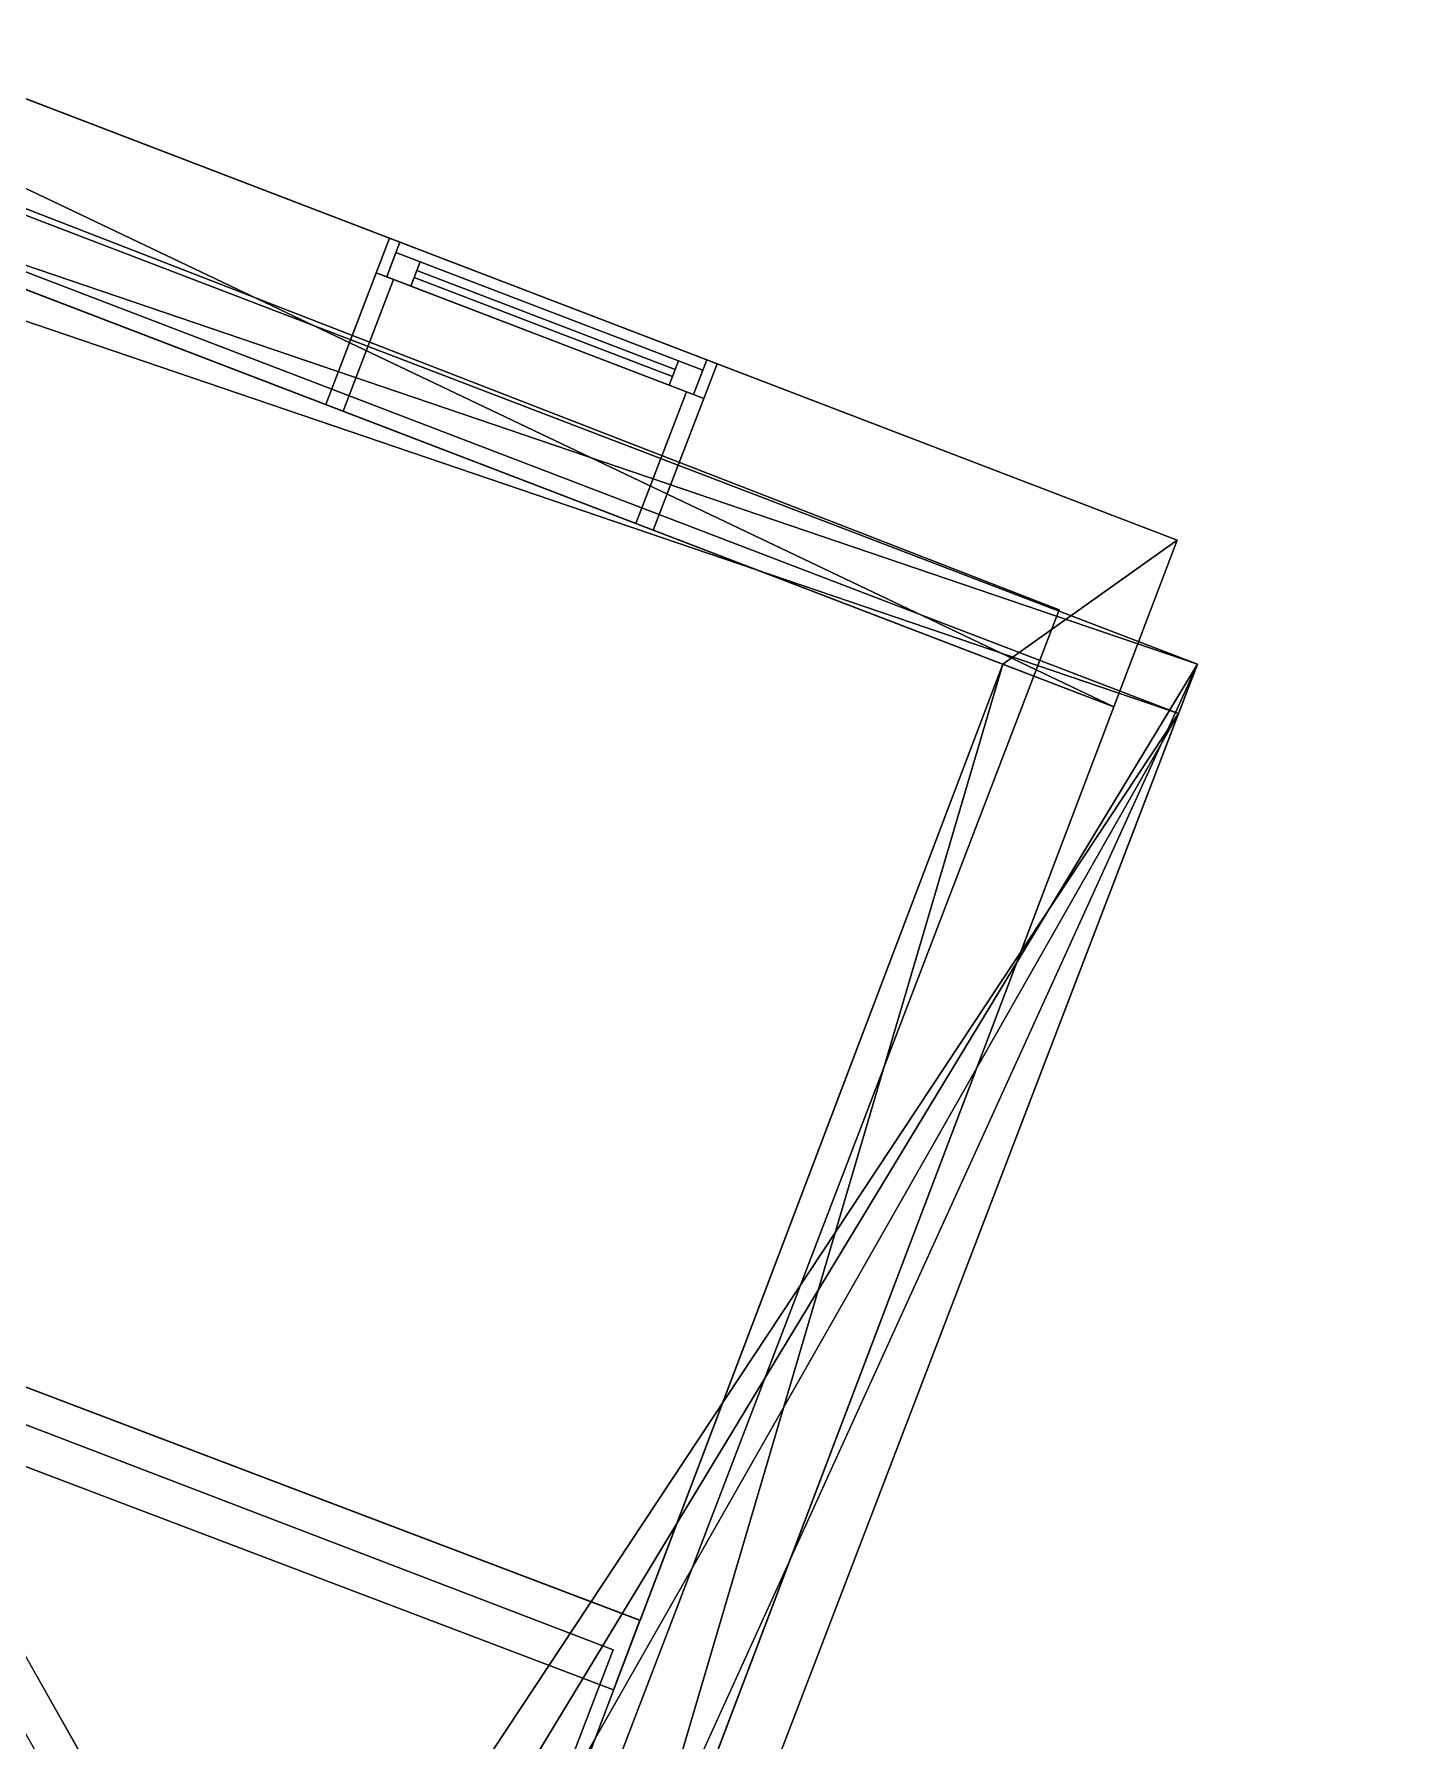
# Model space of a CAD drawing. Header units: metres. Extents: x 0.3 to 20.9, y 6.6 to 33.2.
# Drawn here: x 13.859 to 16.218, y 28.306 to 31.226 of the extents above; entities that cross this region are included whole.
import ezdxf

# ---------------------------------------------------------------- set-up
doc = ezdxf.new("R2010")
doc.units = ezdxf.units.M
for name, color, linetype, lineweight in [('A-CLNG', 13, 'Continuous', 13), ('A-FLOR', 192, 'Continuous', 13), ('A-GLAZ', 151, 'Continuous', 13), ('A-ROOF', 132, 'Continuous', 13), ('A-WALL', 113, 'Continuous', 13), ('I-WALL', 2, 'Continuous', 13)]:
    doc.layers.add(name, color=color, linetype=linetype, lineweight=lineweight)

# ---------------------------------------------------------------- blocks, each defined once
blk = doc.blocks.new('Fixed - 600mm_900mm-376293-3D View 1')
at = {"layer": 'A-GLAZ', "lineweight": 9}
mesh = blk.add_polyface(dxfattribs=at)
corners = [(0.2619, 0.1524, 1.8144), (0.2619, 0.1524, 0.9144), (-0.3381, 0.1524, 0.9144), (-0.3381, 0.1524, 1.8144), (0.2429, 0.1524, 1.7954), (-0.3191, 0.1524, 1.7954), (-0.3191, 0.1524, 0.9335), (0.2429, 0.1524, 0.9335)]
mesh.append_faces([[corners[k] for k in face] for face in [(3, 5, 6, 2), (2, 6, 7, 1)]], dxfattribs={"vtx0": -1, "vtx2": -1})
mesh.append_faces([[corners[k] for k in face] for face in [(4, 5, 3, 0), (7, 4, 0, 1)]], dxfattribs={"vtx1": -1, "vtx3": -1})
mesh = blk.add_polyface(dxfattribs=at)
corners = [(0.2619, 0.0889, 1.8144), (0.2619, 0.1524, 1.8144), (-0.3381, 0.1524, 1.8144), (-0.3381, 0.0889, 1.8144)]
mesh.append_faces([[corners[k] for k in face] for face in [(0, 1, 2, 3)]])
mesh = blk.add_polyface(dxfattribs=at)
corners = [(-0.3381, 0.0889, 1.8144), (-0.3381, 0.1524, 1.8144), (-0.3381, 0.1524, 0.9144), (-0.3381, 0.0889, 0.9144)]
mesh.append_faces([[corners[k] for k in face] for face in [(0, 1, 2, 3)]])
mesh = blk.add_polyface(dxfattribs=at)
corners = [(-0.3381, 0.0889, 0.9144), (-0.3381, 0.1524, 0.9144), (0.2619, 0.1524, 0.9144), (0.2619, 0.0889, 0.9144)]
mesh.append_faces([[corners[k] for k in face] for face in [(0, 1, 2, 3)]])
mesh = blk.add_polyface(dxfattribs=at)
corners = [(0.2429, 0.0889, 0.9335), (0.2429, 0.1524, 0.9335), (-0.3191, 0.1524, 0.9335), (-0.3191, 0.0889, 0.9335)]
mesh.append_faces([[corners[k] for k in face] for face in [(0, 1, 2, 3)]])
mesh = blk.add_polyface(dxfattribs=at)
corners = [(-0.3191, 0.0889, 0.9335), (-0.3191, 0.1524, 0.9335), (-0.3191, 0.1524, 1.7954), (-0.3191, 0.0889, 1.7954)]
mesh.append_faces([[corners[k] for k in face] for face in [(0, 1, 2, 3)]])
mesh = blk.add_polyface(dxfattribs=at)
corners = [(-0.3191, 0.0889, 1.7954), (-0.3191, 0.1524, 1.7954), (0.2429, 0.1524, 1.7954), (0.2429, 0.0889, 1.7954)]
mesh.append_faces([[corners[k] for k in face] for face in [(0, 1, 2, 3)]])
mesh = blk.add_polyface(dxfattribs=at)
corners = [(0.2429, 0.0889, 1.7954), (0.2429, 0.1524, 1.7954), (0.2429, 0.1524, 0.9335), (0.2429, 0.0889, 0.9335)]
mesh.append_faces([[corners[k] for k in face] for face in [(0, 1, 2, 3)]])
mesh = blk.add_polyface(dxfattribs=at)
corners = [(0.2619, 0.0889, 0.9144), (0.2619, 0.1524, 0.9144), (0.2619, 0.1524, 1.8144), (0.2619, 0.0889, 1.8144)]
mesh.append_faces([[corners[k] for k in face] for face in [(0, 1, 2, 3)]])
mesh = blk.add_polyface(dxfattribs=at)
corners = [(-0.3191, 0.1333, 1.7954), (0.2429, 0.1333, 1.7954), (0.2429, 0.1333, 0.9335), (-0.3191, 0.1333, 0.9335), (-0.2746, 0.1333, 1.7509), (-0.2746, 0.1333, 0.9779), (0.1984, 0.1333, 0.9779), (0.1984, 0.1333, 1.7509)]
mesh.append_faces([[corners[k] for k in face] for face in [(0, 4, 5, 3), (3, 5, 6, 2)]], dxfattribs={"vtx0": -1, "vtx2": -1})
mesh.append_faces([[corners[k] for k in face] for face in [(7, 4, 0, 1), (6, 7, 1, 2)]], dxfattribs={"vtx1": -1, "vtx3": -1})
mesh = blk.add_polyface(dxfattribs=at)
corners = [(-0.3191, 0.1333, 1.7954), (-0.3191, 0.0889, 1.7954), (0.2429, 0.0889, 1.7954), (0.2429, 0.1333, 1.7954)]
mesh.append_faces([[corners[k] for k in face] for face in [(0, 1, 2, 3)]])
mesh = blk.add_polyface(dxfattribs=at)
corners = [(0.2429, 0.1333, 0.9335), (0.2429, 0.0889, 0.9335), (-0.3191, 0.0889, 0.9335), (-0.3191, 0.1333, 0.9335)]
mesh.append_faces([[corners[k] for k in face] for face in [(0, 1, 2, 3)]])
mesh = blk.add_polyface(dxfattribs=at)
corners = [(-0.3191, 0.1333, 0.9335), (-0.3191, 0.0889, 0.9335), (-0.3191, 0.0889, 1.7954), (-0.3191, 0.1333, 1.7954)]
mesh.append_faces([[corners[k] for k in face] for face in [(0, 1, 2, 3)]])
mesh = blk.add_polyface(dxfattribs=at)
corners = [(-0.2746, 0.1333, 1.7509), (-0.2746, 0.0889, 1.7509), (-0.2746, 0.0889, 0.9779), (-0.2746, 0.1333, 0.9779)]
mesh.append_faces([[corners[k] for k in face] for face in [(0, 1, 2, 3)]])
mesh = blk.add_polyface(dxfattribs=at)
corners = [(-0.2746, 0.1333, 0.9779), (-0.2746, 0.0889, 0.9779), (0.1984, 0.0889, 0.9779), (0.1984, 0.1333, 0.9779)]
mesh.append_faces([[corners[k] for k in face] for face in [(0, 1, 2, 3)]])
mesh = blk.add_polyface(dxfattribs=at)
corners = [(0.1984, 0.1333, 1.7509), (0.1984, 0.0889, 1.7509), (-0.2746, 0.0889, 1.7509), (-0.2746, 0.1333, 1.7509)]
mesh.append_faces([[corners[k] for k in face] for face in [(0, 1, 2, 3)]])
at = {"layer": 'A-GLAZ', "lineweight": 9, "transparency": 33554496}
mesh = blk.add_polyface(dxfattribs=at)
corners = [(0.1984, 0.1175, 0.9779), (-0.2746, 0.1175, 0.9779), (-0.2746, 0.1175, 1.7509), (0.1984, 0.1175, 1.7509)]
mesh.append_faces([[corners[k] for k in face] for face in [(0, 1, 2, 3)]])
mesh = blk.add_polyface(dxfattribs=at)
corners = [(0.1984, 0.1048, 1.7509), (0.1984, 0.1175, 1.7509), (-0.2746, 0.1175, 1.7509), (-0.2746, 0.1048, 1.7509)]
mesh.append_faces([[corners[k] for k in face] for face in [(0, 1, 2, 3)]])
mesh = blk.add_polyface(dxfattribs=at)
corners = [(-0.2746, 0.1048, 1.7509), (-0.2746, 0.1175, 1.7509), (-0.2746, 0.1175, 0.9779), (-0.2746, 0.1048, 0.9779)]
mesh.append_faces([[corners[k] for k in face] for face in [(0, 1, 2, 3)]])
mesh = blk.add_polyface(dxfattribs=at)
corners = [(-0.2746, 0.1048, 0.9779), (-0.2746, 0.1175, 0.9779), (0.1984, 0.1175, 0.9779), (0.1984, 0.1048, 0.9779)]
mesh.append_faces([[corners[k] for k in face] for face in [(0, 1, 2, 3)]])
at = {"layer": 'A-GLAZ', "lineweight": 9}
mesh = blk.add_polyface(dxfattribs=at)
corners = [(0.1984, 0.1333, 0.9779), (0.1984, 0.0889, 0.9779), (0.1984, 0.0889, 1.7509), (0.1984, 0.1333, 1.7509)]
mesh.append_faces([[corners[k] for k in face] for face in [(0, 1, 2, 3)]])
at = {"layer": 'A-GLAZ', "lineweight": 9, "transparency": 33554496}
mesh = blk.add_polyface(dxfattribs=at)
corners = [(0.1984, 0.1048, 0.9779), (0.1984, 0.1175, 0.9779), (0.1984, 0.1175, 1.7509), (0.1984, 0.1048, 1.7509)]
mesh.append_faces([[corners[k] for k in face] for face in [(0, 1, 2, 3)]])
at = {"layer": 'A-GLAZ', "lineweight": 9}
mesh = blk.add_polyface(dxfattribs=at)
corners = [(0.2429, 0.1333, 1.7954), (0.2429, 0.0889, 1.7954), (0.2429, 0.0889, 0.9335), (0.2429, 0.1333, 0.9335)]
mesh.append_faces([[corners[k] for k in face] for face in [(0, 1, 2, 3)]])
mesh = blk.add_polyface(dxfattribs=at)
corners = [(-0.3381, 0.0889, 1.8144), (0.2619, 0.0889, 1.8144), (0.2619, 0.0889, 0.9144), (-0.3381, 0.0889, 0.9144), (-0.3064, 0.0889, 1.7827), (-0.3064, 0.0889, 0.9462), (0.2301, 0.0889, 0.9462), (0.2301, 0.0889, 1.7827)]
mesh.append_faces([[corners[k] for k in face] for face in [(0, 4, 5, 3), (3, 5, 6, 2)]], dxfattribs={"vtx0": -1, "vtx2": -1})
mesh.append_faces([[corners[k] for k in face] for face in [(7, 4, 0, 1), (6, 7, 1, 2)]], dxfattribs={"vtx1": -1, "vtx3": -1})
mesh = blk.add_polyface(dxfattribs=at)
corners = [(-0.3381, 0.0889, 1.8144), (-0.3381, -0.1524, 1.8144), (0.2619, -0.1524, 1.8144), (0.2619, 0.0889, 1.8144)]
mesh.append_faces([[corners[k] for k in face] for face in [(0, 1, 2, 3)]])
mesh = blk.add_polyface(dxfattribs=at)
corners = [(0.2619, 0.0889, 0.9144), (0.2619, -0.1524, 0.9144), (-0.3381, -0.1524, 0.9144), (-0.3381, 0.0889, 0.9144)]
mesh.append_faces([[corners[k] for k in face] for face in [(0, 1, 2, 3)]])
mesh = blk.add_polyface(dxfattribs=at)
corners = [(-0.3381, 0.0889, 0.9144), (-0.3381, -0.1524, 0.9144), (-0.3381, -0.1524, 1.8144), (-0.3381, 0.0889, 1.8144)]
mesh.append_faces([[corners[k] for k in face] for face in [(0, 1, 2, 3)]])
mesh = blk.add_polyface(dxfattribs=at)
corners = [(0.2619, 0.0889, 1.8144), (-0.3381, 0.0889, 1.8144), (-0.3381, 0.0889, 0.9144), (0.2619, 0.0889, 0.9144), (0.2429, 0.0889, 1.7954), (0.2429, 0.0889, 0.9335), (-0.3191, 0.0889, 0.9335), (-0.3191, 0.0889, 1.7954)]
mesh.append_faces([[corners[k] for k in face] for face in [(0, 4, 5, 3), (3, 5, 6, 2)]], dxfattribs={"vtx0": -1, "vtx2": -1})
mesh.append_faces([[corners[k] for k in face] for face in [(7, 4, 0, 1), (6, 7, 1, 2)]], dxfattribs={"vtx1": -1, "vtx3": -1})
mesh = blk.add_polyface(dxfattribs=at)
corners = [(-0.3191, 0.0889, 1.7954), (-0.3191, 0.0889, 0.9335), (0.2429, 0.0889, 0.9335), (0.2429, 0.0889, 1.7954), (-0.2746, 0.0889, 1.7509), (0.1984, 0.0889, 1.7509), (0.1984, 0.0889, 0.9779), (-0.2746, 0.0889, 0.9779)]
mesh.append_faces([[corners[k] for k in face] for face in [(3, 5, 6, 2), (2, 6, 7, 1)]], dxfattribs={"vtx0": -1, "vtx2": -1})
mesh.append_faces([[corners[k] for k in face] for face in [(4, 5, 3, 0), (7, 4, 0, 1)]], dxfattribs={"vtx1": -1, "vtx3": -1})
mesh = blk.add_polyface(dxfattribs=at)
corners = [(-0.3064, 0.0889, 1.7827), (-0.3064, -0.1524, 1.7827), (-0.3064, -0.1524, 0.9462), (-0.3064, 0.0889, 0.9462)]
mesh.append_faces([[corners[k] for k in face] for face in [(0, 1, 2, 3)]])
mesh = blk.add_polyface(dxfattribs=at)
corners = [(-0.3064, 0.0889, 0.9462), (-0.3064, -0.1524, 0.9462), (0.2301, -0.1524, 0.9462), (0.2301, 0.0889, 0.9462)]
mesh.append_faces([[corners[k] for k in face] for face in [(0, 1, 2, 3)]])
mesh = blk.add_polyface(dxfattribs=at)
corners = [(0.2301, 0.0889, 1.7827), (0.2301, -0.1524, 1.7827), (-0.3064, -0.1524, 1.7827), (-0.3064, 0.0889, 1.7827)]
mesh.append_faces([[corners[k] for k in face] for face in [(0, 1, 2, 3)]])
at = {"layer": 'A-GLAZ', "lineweight": 9, "transparency": 33554496}
mesh = blk.add_polyface(dxfattribs=at)
corners = [(-0.2746, 0.1048, 1.7509), (-0.2746, 0.1048, 0.9779), (0.1984, 0.1048, 0.9779), (0.1984, 0.1048, 1.7509)]
mesh.append_faces([[corners[k] for k in face] for face in [(0, 1, 2, 3)]])
at = {"layer": 'A-GLAZ', "lineweight": 9}
mesh = blk.add_polyface(dxfattribs=at)
corners = [(0.2301, 0.0889, 0.9462), (0.2301, -0.1524, 0.9462), (0.2301, -0.1524, 1.7827), (0.2301, 0.0889, 1.7827)]
mesh.append_faces([[corners[k] for k in face] for face in [(0, 1, 2, 3)]])
mesh = blk.add_polyface(dxfattribs=at)
corners = [(0.2619, 0.0889, 1.8144), (0.2619, -0.1524, 1.8144), (0.2619, -0.1524, 0.9144), (0.2619, 0.0889, 0.9144)]
mesh.append_faces([[corners[k] for k in face] for face in [(0, 1, 2, 3)]])
mesh = blk.add_polyface(dxfattribs=at)
corners = [(-0.3381, -0.1524, 1.8144), (-0.3381, -0.1524, 0.9144), (0.2619, -0.1524, 0.9144), (0.2619, -0.1524, 1.8144), (-0.3064, -0.1524, 1.7827), (0.2301, -0.1524, 1.7827), (0.2301, -0.1524, 0.9462), (-0.3064, -0.1524, 0.9462)]
mesh.append_faces([[corners[k] for k in face] for face in [(3, 5, 6, 2), (2, 6, 7, 1)]], dxfattribs={"vtx0": -1, "vtx2": -1})
mesh.append_faces([[corners[k] for k in face] for face in [(4, 5, 3, 0), (7, 4, 0, 1)]], dxfattribs={"vtx1": -1, "vtx3": -1})

msp = doc.modelspace()

# ---------------------------------------------------------------- block references
at = {"layer": 'A-GLAZ', "lineweight": 18, "rotation": 339.0211616694431}
msp.add_blockref('Fixed - 600mm_900mm-376293-3D View 1', (14.7282, 30.6134, -0.8491), dxfattribs=at)

# ---------------------------------------------------------------- meshes
at = {"layer": 'A-CLNG', "lineweight": 18}
mesh = msp.add_polyface(dxfattribs=at)
corners = [(15.5165, 30.1479, 1.5224), (12.8171, 31.183, 1.5224), (12.1878, 29.5402, 1.5224), (14.8955, 28.5123, 1.5224)]
mesh.append_faces([[corners[k] for k in face] for face in [(0, 1, 2, 3)]])
mesh = msp.add_polyface(dxfattribs=at)
corners = [(12.1878, 29.5402, 1.4653), (12.8171, 31.183, 1.4653), (15.5165, 30.1479, 1.4653), (14.8955, 28.5123, 1.4653)]
mesh.append_faces([[corners[k] for k in face] for face in [(0, 1, 2, 3)]])
mesh = msp.add_polyface(dxfattribs=at)
corners = [(15.5165, 30.1479, 1.5224), (15.5165, 30.1479, 1.4653), (12.8171, 31.183, 1.4653), (12.8171, 31.183, 1.5224)]
mesh.append_faces([[corners[k] for k in face] for face in [(0, 1, 2, 3)]])
mesh = msp.add_polyface(dxfattribs=at)
corners = [(14.8955, 28.5123, 1.5224), (14.8955, 28.5123, 1.4653), (15.5165, 30.1479, 1.4653), (15.5165, 30.1479, 1.5224)]
mesh.append_faces([[corners[k] for k in face] for face in [(0, 1, 2, 3)]])
mesh = msp.add_polyface(dxfattribs=at)
corners = [(12.1878, 29.5402, 1.5224), (12.1878, 29.5402, 1.4653), (14.8955, 28.5123, 1.4653), (14.8955, 28.5123, 1.5224)]
mesh.append_faces([[corners[k] for k in face] for face in [(0, 1, 2, 3)]])
mesh = msp.add_polyface(dxfattribs=at)
corners = [(12.1646, 29.4905, 1.5224), (10.2815, 24.6434, 1.5224), (12.9893, 23.6051, 1.5224), (14.8498, 28.4618, 1.5224), (20.7908, 25.1385, 1.5224), (14.7409, 27.4562, 1.5224), (13.2292, 23.5103, 1.5224), (14.445, 23.0501, 1.5224), (12.5085, 17.9023, 1.5224), (17.2782, 16.0968, 1.5224)]
mesh.append_faces([[corners[k] for k in face] for face in [(2, 3, 0, 1)]])
mesh.append_faces([[corners[k] for k in face] for face in [(7, 4, 5, 6)]], dxfattribs={"vtx0": -1})
mesh.append_faces([[corners[k] for k in face] for face in [(9, 4, 7, 8)]], dxfattribs={"vtx1": -1})
mesh = msp.add_polyface(dxfattribs=at)
corners = [(12.1646, 29.4905, 1.4653), (14.8498, 28.4618, 1.4653), (12.9893, 23.6051, 1.4653), (10.2815, 24.6434, 1.4653), (20.7908, 25.1385, 1.4653), (17.2782, 16.0968, 1.4653), (12.5085, 17.9023, 1.4653), (14.445, 23.0501, 1.4653), (13.2292, 23.5103, 1.4653), (14.7409, 27.4562, 1.4653)]
mesh.append_faces([[corners[k] for k in face] for face in [(2, 3, 0, 1)]])
mesh.append_faces([[corners[k] for k in face] for face in [(9, 4, 7, 8)]], dxfattribs={"vtx1": -1})
mesh.append_faces([[corners[k] for k in face] for face in [(5, 6, 7, 4)]], dxfattribs={"vtx2": -1})
mesh = msp.add_polyface(dxfattribs=at)
corners = [(14.8498, 28.4618, 1.5224), (14.8498, 28.4618, 1.4653), (12.1646, 29.4905, 1.4653), (12.1646, 29.4905, 1.5224)]
mesh.append_faces([[corners[k] for k in face] for face in [(0, 1, 2, 3)]])
mesh = msp.add_polyface(dxfattribs=at)
corners = [(12.9893, 23.6051, 1.5224), (12.9893, 23.6051, 1.4653), (14.8498, 28.4618, 1.4653), (14.8498, 28.4618, 1.5224)]
mesh.append_faces([[corners[k] for k in face] for face in [(0, 1, 2, 3)]])
at = {"layer": 'A-FLOR', "lineweight": 18}
mesh = msp.add_polyface(dxfattribs=at)
corners = [(15.6128, 30.241, -1.2347), (14.5709, 27.5213, -1.2347), (20.8379, 25.1519, -1.2347), (13.7516, 6.6634, -1.2347), (0.4913, 11.7433, -1.2347), (8.5537, 32.9813, -1.2347)]
mesh.append_faces([[corners[k] for k in face] for face in [(3, 4, 1, 2)]], dxfattribs={"vtx1": -1})
mesh.append_faces([[corners[k] for k in face] for face in [(5, 0, 1, 4)]], dxfattribs={"vtx2": -1})
mesh = msp.add_polyface(dxfattribs=at)
corners = [(15.6128, 30.241, -1.1347), (8.5537, 32.9813, -1.1347), (0.4913, 11.7433, -1.1347), (13.7516, 6.6634, -1.1347), (20.8379, 25.1519, -1.1347), (14.5709, 27.5213, -1.1347)]
mesh.append_faces([[corners[k] for k in face] for face in [(5, 2, 3, 4)]], dxfattribs={"vtx0": -1})
mesh.append_faces([[corners[k] for k in face] for face in [(1, 2, 5, 0)]], dxfattribs={"vtx1": -1})
mesh = msp.add_polyface(dxfattribs=at)
corners = [(8.5537, 32.9813, -1.2347), (8.5537, 32.9813, -1.1347), (15.6128, 30.241, -1.1347), (15.6128, 30.241, -1.2347)]
mesh.append_faces([[corners[k] for k in face] for face in [(0, 1, 2, 3)]])
mesh = msp.add_polyface(dxfattribs=at)
corners = [(15.6128, 30.241, -1.2347), (15.6128, 30.241, -1.1347), (14.5709, 27.5213, -1.1347), (14.5709, 27.5213, -1.2347)]
mesh.append_faces([[corners[k] for k in face] for face in [(0, 1, 2, 3)]])
at = {"layer": 'A-ROOF', "lineweight": 18}
mesh = msp.add_polyface(dxfattribs=at)
corners = [(15.8165, 30.0633, 1.8842), (8.7182, 32.7826, 1.8842), (8.5759, 32.8371, 1.8842), (8.6084, 32.9219, 1.8842), (8.7507, 32.8674, 1.8842), (15.849, 30.1481, 1.8842)]
mesh.append_faces([[corners[k] for k in face] for face in [(2, 3, 4, 1)]], dxfattribs={"vtx2": -1})
mesh.append_faces([[corners[k] for k in face] for face in [(4, 5, 0, 1)]], dxfattribs={"vtx3": -1})
mesh = msp.add_polyface(dxfattribs=at)
corners = [(15.849, 30.1481, 1.9931), (8.7507, 32.8674, 1.9931), (8.6084, 32.9219, 1.9931), (8.7487, 32.8621, 2.0587), (12.1765, 31.3987, 3.6619)]
mesh.append_faces([[corners[k] for k in face] for face in [(3, 1, 2)]], dxfattribs={"vtx0": -1})
mesh.append_faces([[corners[k] for k in face] for face in [(1, 3, 4)]], dxfattribs={"vtx0": -1, "vtx2": -1})
mesh.append_faces([[corners[k] for k in face] for face in [(4, 0, 1)]], dxfattribs={"vtx2": -1})
mesh = msp.add_polyface(dxfattribs=at)
corners = [(8.6084, 32.9219, 1.9931), (8.7507, 32.8674, 1.9931), (15.849, 30.1481, 1.9931), (15.849, 30.1481, 1.8842), (8.7507, 32.8674, 1.8842), (8.6084, 32.9219, 1.8842)]
mesh.append_faces([[corners[k] for k in face] for face in [(2, 3, 4, 1), (5, 0, 1, 4)]], dxfattribs={"vtx2": -1})
mesh = msp.add_polyface(dxfattribs=at)
corners = [(15.8165, 30.0633, 1.8842), (12.144, 31.3138, 3.5531), (8.7162, 32.7772, 1.9498), (8.5759, 32.8371, 1.8842), (8.7182, 32.7826, 1.8842)]
mesh.append_faces([[corners[k] for k in face] for face in [(3, 4, 2)]], dxfattribs={"vtx1": -1})
mesh.append_faces([[corners[k] for k in face] for face in [(1, 2, 4)]], dxfattribs={"vtx1": -1, "vtx2": -1})
mesh.append_faces([[corners[k] for k in face] for face in [(4, 0, 1)]], dxfattribs={"vtx2": -1})
mesh = msp.add_polyface(dxfattribs=at)
corners = [(15.849, 30.1481, 1.9931), (12.1765, 31.3987, 3.6619), (4.2374, 10.675, 3.6619), (7.3264, 9.3722, 2.2196), (14.316, 27.6174, 2.2196), (14.6419, 27.4942, 2.0696), (7.6476, 9.2367, 2.0696), (7.8116, 9.1676, 1.9931)]
mesh.append_faces([[corners[k] for k in face] for face in [(5, 0, 4), (0, 5, 7), (1, 4, 0)]], dxfattribs={"vtx0": -1, "vtx1": -1})
mesh.append_faces([[corners[k] for k in face] for face in [(4, 1, 2)]], dxfattribs={"vtx0": -1, "vtx2": -1})
mesh.append_faces([[corners[k] for k in face] for face in [(6, 7, 5)]], dxfattribs={"vtx1": -1})
mesh.append_faces([[corners[k] for k in face] for face in [(2, 3, 4)]], dxfattribs={"vtx2": -1})
mesh = msp.add_polyface(dxfattribs=at)
corners = [(12.144, 31.3138, 3.5531), (15.8165, 30.0633, 1.8842), (7.8441, 9.2524, 1.8842), (7.447, 9.4199, 2.0696), (14.4054, 27.5836, 2.0696), (14.2223, 27.6528, 2.1538), (7.3452, 9.4628, 2.1171), (4.2699, 10.7598, 3.5531)]
mesh.append_faces([[corners[k] for k in face] for face in [(4, 2, 3)]], dxfattribs={"vtx0": -1})
mesh.append_faces([[corners[k] for k in face] for face in [(5, 1, 4), (2, 4, 1), (1, 5, 0)]], dxfattribs={"vtx0": -1, "vtx1": -1})
mesh.append_faces([[corners[k] for k in face] for face in [(7, 0, 5)]], dxfattribs={"vtx1": -1, "vtx2": -1})
mesh.append_faces([[corners[k] for k in face] for face in [(5, 6, 7)]], dxfattribs={"vtx2": -1})
mesh = msp.add_polyface(dxfattribs=at)
corners = [(15.849, 30.1481, 1.9931), (7.8116, 9.1676, 1.9931), (7.8116, 9.1676, 1.8842), (7.8441, 9.2524, 1.8842), (15.8165, 30.0633, 1.8842), (15.849, 30.1481, 1.8842)]
mesh.append_faces([[corners[k] for k in face] for face in [(1, 3, 0), (4, 0, 3)]], dxfattribs={"vtx0": -1, "vtx1": -1})
mesh.append_faces([[corners[k] for k in face] for face in [(1, 2, 3), (4, 5, 0)]], dxfattribs={"vtx2": -1})
at = {"layer": 'A-WALL', "lineweight": 18}
mesh = msp.add_polyface(dxfattribs=at)
corners = [(12.6791, 31.5624, -1.1347), (15.8144, 30.3601, -1.1347), (15.7062, 30.0752, -1.1347), (15.5165, 30.1479, -1.1347), (12.5699, 31.2778, -1.1347), (8.8179, 33.0429, -1.1347), (11.6987, 31.9383, -1.1347), (11.5895, 31.6537, -1.1347), (8.7089, 32.7582, -1.1347)]
mesh.append_faces([[corners[k] for k in face] for face in [(8, 5, 6, 7)]])
mesh.append_faces([[corners[k] for k in face] for face in [(3, 1, 2)]], dxfattribs={"vtx0": -1})
mesh.append_faces([[corners[k] for k in face] for face in [(0, 1, 3, 4)]], dxfattribs={"vtx1": -1})
mesh = msp.add_polyface(dxfattribs=at)
corners = [(11.6987, 31.9383, 0.9153), (11.6987, 31.9383, -1.1347), (8.8179, 33.0429, -1.1347), (8.8179, 33.0429, 1.8981), (12.196, 31.7476, 3.5113), (15.8144, 30.3601, 1.8664), (15.8144, 30.3601, -1.1347), (12.6791, 31.5624, -1.1347), (12.6791, 31.5624, 0.9153), (15.0273, 30.6619, 0.9653), (14.4671, 30.8767, 0.9653), (14.4671, 30.8767, 0.0653), (15.0273, 30.6619, 0.0653)]
mesh.append_faces([[corners[k] for k in face] for face in [(5, 10, 4)]], dxfattribs={"vtx0": -1, "vtx1": -1})
mesh.append_faces([[corners[k] for k in face] for face in [(8, 4, 10)]], dxfattribs={"vtx0": -1, "vtx1": -1, "vtx2": -1})
mesh.append_faces([[corners[k] for k in face] for face in [(6, 11, 12), (11, 6, 7), (5, 9, 10), (8, 10, 11, 7), (4, 8, 0), (0, 3, 4)]], dxfattribs={"vtx0": -1, "vtx2": -1})
mesh.append_faces([[corners[k] for k in face] for face in [(5, 6, 12, 9)]], dxfattribs={"vtx1": -1, "vtx3": -1})
mesh.append_faces([[corners[k] for k in face] for face in [(0, 1, 2, 3)]], dxfattribs={"vtx3": -1})
mesh = msp.add_polyface(dxfattribs=at)
corners = [(8.7089, 32.7582, -1.1347), (11.5895, 31.6537, -1.1347), (11.5895, 31.6537, 0.9153), (12.5699, 31.2778, 0.9153), (12.5699, 31.2778, -1.1347), (15.5165, 30.1479, -1.1347), (15.7062, 30.0752, -1.1347), (15.7062, 30.0752, 1.859), (15.7062, 30.0752, 1.866), (12.0869, 31.463, 3.5113), (8.7089, 32.7582, 1.8982), (14.9182, 30.3773, 0.9653), (14.9182, 30.3773, 0.0653), (14.358, 30.5921, 0.0653), (14.358, 30.5921, 0.9653)]
mesh.append_faces([[corners[k] for k in face] for face in [(10, 2, 9), (3, 9, 2)]], dxfattribs={"vtx0": -1, "vtx1": -1})
mesh.append_faces([[corners[k] for k in face] for face in [(9, 3, 14)]], dxfattribs={"vtx0": -1, "vtx1": -1, "vtx2": -1})
mesh.append_faces([[corners[k] for k in face] for face in [(13, 4, 5), (12, 6, 7), (14, 8, 9)]], dxfattribs={"vtx0": -1, "vtx2": -1})
mesh.append_faces([[corners[k] for k in face] for face in [(12, 13, 5), (5, 6, 12), (14, 11, 8)]], dxfattribs={"vtx1": -1, "vtx2": -1})
mesh.append_faces([[corners[k] for k in face] for face in [(3, 4, 13, 14), (7, 8, 11, 12)]], dxfattribs={"vtx1": -1, "vtx3": -1})
mesh.append_faces([[corners[k] for k in face] for face in [(0, 1, 2, 10)]], dxfattribs={"vtx2": -1})
mesh = msp.add_polyface(dxfattribs=at)
corners = [(12.196, 31.7476, 3.5113), (12.0869, 31.463, 3.5113), (15.7062, 30.0752, 1.866), (15.8144, 30.3601, 1.8664)]
mesh.append_faces([[corners[k] for k in face] for face in [(0, 1, 2), (2, 3, 0)]], dxfattribs={"vtx2": -1})
mesh = msp.add_polyface(dxfattribs=at)
corners = [(14.9182, 30.3773, 0.0653), (15.0273, 30.6619, 0.0653), (14.4671, 30.8767, 0.0653), (14.358, 30.5921, 0.0653)]
mesh.append_faces([[corners[k] for k in face] for face in [(0, 1, 2, 3)]])
mesh = msp.add_polyface(dxfattribs=at)
corners = [(14.358, 30.5921, 0.0653), (14.4671, 30.8767, 0.0653), (14.4671, 30.8767, 0.9653), (14.358, 30.5921, 0.9653)]
mesh.append_faces([[corners[k] for k in face] for face in [(0, 1, 2, 3)]])
mesh = msp.add_polyface(dxfattribs=at)
corners = [(14.358, 30.5921, 0.9653), (14.4671, 30.8767, 0.9653), (15.0273, 30.6619, 0.9653), (14.9182, 30.3773, 0.9653)]
mesh.append_faces([[corners[k] for k in face] for face in [(0, 1, 2, 3)]])
mesh = msp.add_polyface(dxfattribs=at)
corners = [(14.9182, 30.3773, 0.9653), (15.0273, 30.6619, 0.9653), (15.0273, 30.6619, 0.0653), (14.9182, 30.3773, 0.0653)]
mesh.append_faces([[corners[k] for k in face] for face in [(0, 1, 2, 3)]])
mesh = msp.add_polyface(dxfattribs=at)
corners = [(15.8144, 30.3601, -1.1347), (15.8144, 30.3601, 1.8664), (15.7062, 30.0752, 1.866), (15.7062, 30.0752, 1.859), (15.7062, 30.0752, -1.1347)]
mesh.append_faces([[corners[k] for k in face] for face in [(3, 1, 2)]], dxfattribs={"vtx0": -1})
mesh.append_faces([[corners[k] for k in face] for face in [(0, 1, 3, 4)]], dxfattribs={"vtx1": -1})
mesh = msp.add_polyface(dxfattribs=at)
corners = [(14.469, 27.3886, 1.859), (15.5165, 30.1479, 1.859), (15.5165, 30.1479, -1.1347), (14.469, 27.3886, -1.1347)]
mesh.append_faces([[corners[k] for k in face] for face in [(0, 1, 2, 3)]])
mesh = msp.add_polyface(dxfattribs=at)
corners = [(15.7062, 30.0752, -1.1347), (14.7591, 27.5804, -1.1347), (14.6722, 27.3513, -1.1347), (14.6589, 27.3165, -1.1347), (14.469, 27.3886, -1.1347), (15.5165, 30.1479, -1.1347)]
mesh.append_faces([[corners[k] for k in face] for face in [(1, 5, 0)]], dxfattribs={"vtx0": -1})
mesh.append_faces([[corners[k] for k in face] for face in [(4, 5, 1, 2)]], dxfattribs={"vtx1": -1, "vtx3": -1})
mesh.append_faces([[corners[k] for k in face] for face in [(2, 3, 4)]], dxfattribs={"vtx2": -1})
mesh = msp.add_polyface(dxfattribs=at)
corners = [(15.7062, 30.0752, 1.859), (15.5165, 30.1479, 1.859), (14.469, 27.3886, 1.859), (14.6589, 27.3165, 1.859)]
mesh.append_faces([[corners[k] for k in face] for face in [(0, 1, 2, 3)]])
mesh = msp.add_polyface(dxfattribs=at)
corners = [(15.7062, 30.0752, -1.1347), (15.5165, 30.1479, -1.1347), (15.5165, 30.1479, 1.859), (15.7062, 30.0752, 1.859)]
mesh.append_faces([[corners[k] for k in face] for face in [(0, 1, 2, 3)]])
mesh = msp.add_polyface(dxfattribs=at)
corners = [(14.6589, 27.3165, -1.1347), (14.6722, 27.3513, -1.1347), (14.7591, 27.5804, -1.1347), (15.7062, 30.0752, -1.1347), (15.7062, 30.0752, 1.859), (14.6589, 27.3165, 1.859)]
mesh.append_faces([[corners[k] for k in face] for face in [(5, 1, 2), (2, 4, 5)]], dxfattribs={"vtx0": -1, "vtx2": -1})
mesh.append_faces([[corners[k] for k in face] for face in [(5, 0, 1), (2, 3, 4)]], dxfattribs={"vtx2": -1})
at = {"layer": 'I-WALL', "lineweight": 18}
mesh = msp.add_polyface(dxfattribs=at)
corners = [(12.1423, 29.4216, -1.1347), (12.1878, 29.5402, -1.1347), (14.8952, 28.5124, -1.1347), (14.8501, 28.3937, -1.1347)]
mesh.append_faces([[corners[k] for k in face] for face in [(0, 1, 2, 3)]])
mesh = msp.add_polyface(dxfattribs=at)
corners = [(14.8501, 28.3937, 1.5098), (14.8952, 28.5124, 1.5098), (12.1878, 29.5402, 1.5098), (12.1423, 29.4216, 1.5098)]
mesh.append_faces([[corners[k] for k in face] for face in [(0, 1, 2, 3)]])
mesh = msp.add_polyface(dxfattribs=at)
corners = [(12.1878, 29.5402, 1.5098), (14.8952, 28.5124, 1.5098), (14.8952, 28.5124, -1.1347), (12.1878, 29.5402, -1.1347)]
mesh.append_faces([[corners[k] for k in face] for face in [(0, 1, 2, 3)]])
mesh = msp.add_polyface(dxfattribs=at)
corners = [(14.8501, 28.3937, -1.1347), (14.8501, 28.3937, 1.5098), (12.1423, 29.4216, 1.5098), (12.1423, 29.4216, -1.1347)]
mesh.append_faces([[corners[k] for k in face] for face in [(0, 1, 2, 3)]])
mesh = msp.add_polyface(dxfattribs=at)
corners = [(14.8501, 28.3937, -1.1347), (14.8952, 28.5124, -1.1347), (14.8952, 28.5124, 1.5098), (14.8501, 28.3937, 1.5098)]
mesh.append_faces([[corners[k] for k in face] for face in [(0, 1, 2, 3)]])

doc.saveas('drawing.dxf')
